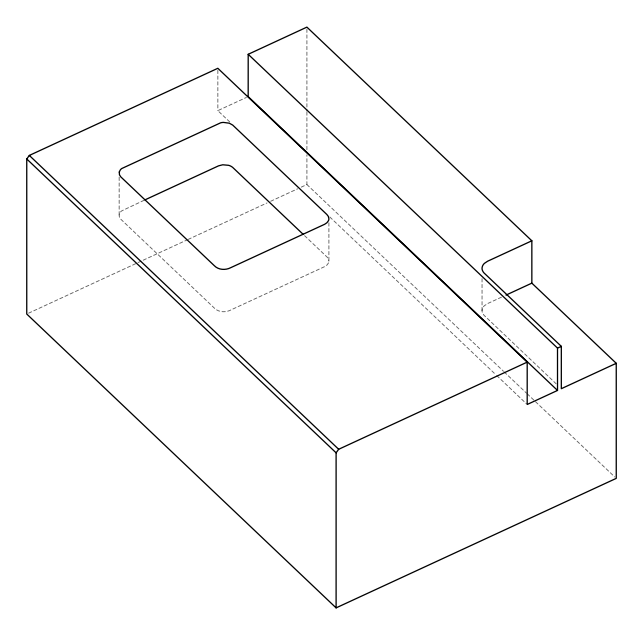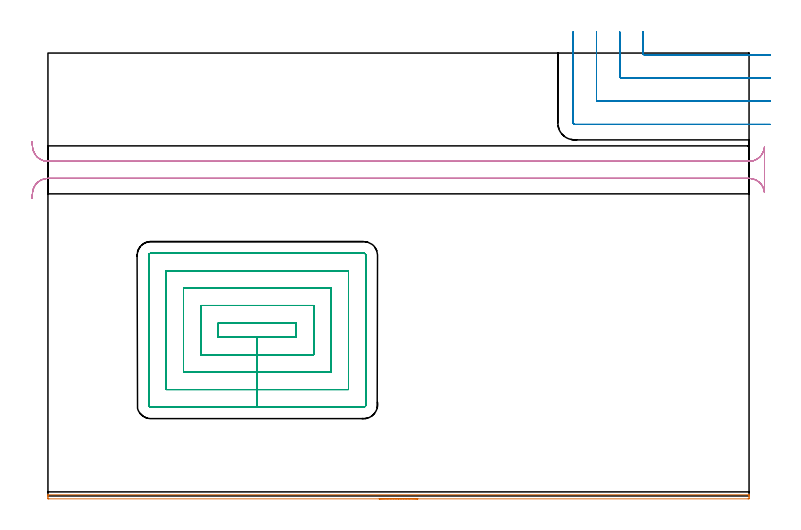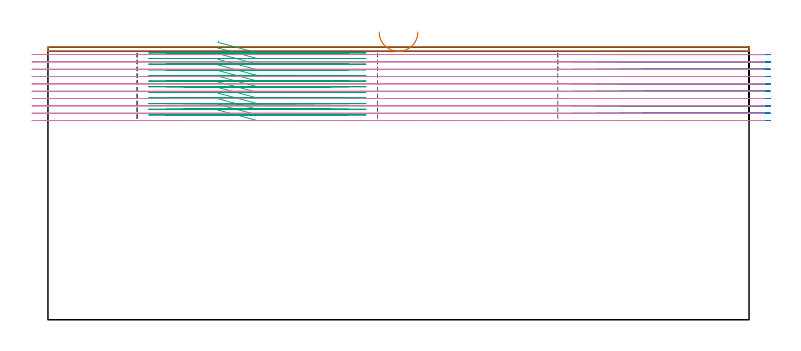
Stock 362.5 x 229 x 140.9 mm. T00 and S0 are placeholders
(PLAN: 4 operations, 3 tool changes, 62.7 min)
(1 AREA_MILL | FG_CHAMFER_SURFACE | UGT0205_001 | 3.05 min | 799 mm3)
(2 MILL_CORNER_NOTCH_RECTANGULAR | CORNER_NOTCH_RECTANGULAR | NXT0201_012 | Follow Part, ap 4, ae 75% | 10.16 min | 167685 mm3)
(3 MILL_RECTANGULAR_POCKET | POCKET_RECTANGULAR_STRAIGHT | NXT0201_011 | Follow Part, ap 3, ae 75% | 33.31 min | 429488 mm3)
(4 MILL_RECTANGULAR_SLOT | SLOT_RECTANGULAR | NXT0201_012 | Follow Part, ap 4, ae 75% | 16.19 min | 340727 mm3)
(TOOL UGT0205_001 | Chamfer Mill 20 x 3 x 45 deg. | D20 FL50 Z2)
(TOOL NXT0201_012 | ENDMILL 16mm [2P460-1600-NA 1630] | D16 FL38 Z6)
(TOOL NXT0201_011 | ENDMILL 12mm [2P460-1200-NA 1630] | D12 FL38 Z6)
(OP 1 AREA_MILL)
G17 G21 G94 G90
T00 M6
G54
G17 G0 G90 X191.25 Y-1.5 S1061 M3
G43 Z150.9 H0
Z148.8
G94 G1 X191.212 Z147.928 F250.
X191.098 Z147.063
X190.909 Z146.212
X190.647 Z145.38
X190.313 Z144.574
X189.91 Z143.8
X189.441 Z143.064
X188.91 Z142.372
X188.321 Z141.729
X187.678 Z141.14
X186.986 Z140.608
X186.25 Z140.14
X185.476 Z139.737
X184.67 Z139.403
X183.838 Z139.141
X182.986 Z138.952
X182.122 Z138.838
X181.25 Z138.8
X0.484 Y-1.499 Z138.801
X0.182 Y-1.496 Z138.804
X0.002 Y-1.491 Z138.805
X0. Y-1.26 Z139.037
Y-0.896 Z139.399
Y-0.169 Z140.131
Y0.108 Z140.408
X0.007 Y0.538 Z140.83
X0.01 Y0.597 Z140.888
X0.182 Y0.6 Z140.9
X362.318
X362.49 Y0.597 Z140.888
X362.493 Y0.538 Z140.83
X362.5 Y0.107 Z140.407
Y-0.168 Z140.131
Y-0.896 Z139.399
Y-1.26 Z139.037
X362.498 Y-1.491 Z138.805
X362.318 Y-1.496 Z138.804
X362.015 Y-1.5 Z138.8
X181.25
X180.378 Z138.838
X179.513 Z138.952
X178.662 Z139.141
X177.83 Z139.403
X177.024 Z139.737
X176.25 Z140.14
X175.514 Z140.608
X174.822 Z141.14
X174.179 Z141.729
X173.59 Z142.372
X173.058 Z143.064
X172.59 Z143.8
X172.187 Z144.574
X171.853 Z145.38
X171.591 Z146.212
X171.402 Z147.063
X171.288 Z147.928
X171.25 Z148.8
G0 Z150.9
M5
M2
(OP 2 MILL_CORNER_NOTCH_RECTANGULAR)
G17 G21 G94 G90
T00 M6
G54
G17 G0 G90 X307.6 Y240. S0 M3
G43 Z150.9 H1
Z137.11
G94 G1 Y237. F250.
Y228.895 F500.
G3 X308.395 Y228.1 R0.8
G1 X370.5
X373.5 F250.
G0 Z150.9
X295.6 Y240.
Z137.11
G1 Y237.
Y216.896 F500.
G3 X296.396 Y216.1 R0.8
G1 X370.5
X373.5 F250.
G0 Z150.9
X283.6 Y240.
Z137.11
G1 Y237.
Y204.896 F500.
G3 X284.396 Y204.1 R0.8
G1 X370.5
X373.5 F250.
G0 Z150.9
X271.6 Y240.
Z137.11
G1 Y237.
Y192.896 F500.
G3 X272.396 Y192.1 R0.8
G1 X370.5
X373.5 F250.
G0 Z150.9
X307.6 Y240.
Z133.32
G1 Y237.
Y228.895 F500.
G3 X308.395 Y228.1 R0.8
G1 X370.5
X373.5 F250.
G0 Z150.9
X295.6 Y240.
Z133.32
G1 Y237.
Y216.896 F500.
G3 X296.396 Y216.1 R0.8
G1 X370.5
X373.5 F250.
G0 Z150.9
X283.6 Y240.
Z133.32
G1 Y237.
Y204.896 F500.
G3 X284.396 Y204.1 R0.8
G1 X370.5
X373.5 F250.
G0 Z150.9
X271.6 Y240.
Z133.32
G1 Y237.
Y192.896 F500.
G3 X272.396 Y192.1 R0.8
G1 X370.5
X373.5 F250.
G0 Z150.9
X307.6 Y240.
Z129.53
G1 Y237.
Y228.895 F500.
G3 X308.395 Y228.1 R0.8
G1 X370.5
X373.5 F250.
G0 Z150.9
X295.6 Y240.
Z129.53
G1 Y237.
Y216.896 F500.
G3 X296.396 Y216.1 R0.8
G1 X370.5
X373.5 F250.
G0 Z150.9
X283.6 Y240.
Z129.53
G1 Y237.
Y204.896 F500.
G3 X284.396 Y204.1 R0.8
G1 X370.5
X373.5 F250.
G0 Z150.9
X271.6 Y240.
Z129.53
G1 Y237.
Y192.896 F500.
G3 X272.396 Y192.1 R0.8
G1 X370.5
X373.5 F250.
G0 Z150.9
X307.6 Y240.
Z125.74
G1 Y237.
Y228.895 F500.
G3 X308.395 Y228.1 R0.8
G1 X370.5
X373.5 F250.
G0 Z150.9
X295.6 Y240.
Z125.74
G1 Y237.
Y216.896 F500.
G3 X296.396 Y216.1 R0.8
G1 X370.5
X373.5 F250.
G0 Z150.9
X283.6 Y240.
Z125.74
G1 Y237.
Y204.896 F500.
G3 X284.396 Y204.1 R0.8
G1 X370.5
X373.5 F250.
G0 Z150.9
X271.6 Y240.
Z125.74
G1 Y237.
Y192.896 F500.
G3 X272.396 Y192.1 R0.8
G1 X370.5
X373.5 F250.
G0 Z150.9
X307.6 Y240.
Z121.95
G1 Y237.
Y228.895 F500.
G3 X308.395 Y228.1 R0.8
G1 X370.5
X373.5 F250.
G0 Z150.9
X295.6 Y240.
Z121.95
G1 Y237.
Y216.896 F500.
G3 X296.396 Y216.1 R0.8
G1 X370.5
X373.5 F250.
G0 Z150.9
X283.6 Y240.
Z121.95
G1 Y237.
Y204.896 F500.
G3 X284.396 Y204.1 R0.8
G1 X370.5
X373.5 F250.
G0 Z150.9
X271.6 Y240.
Z121.95
G1 Y237.
Y192.896 F500.
G3 X272.396 Y192.1 R0.8
G1 X370.5
X373.5 F250.
G0 Z150.9
X307.6 Y240.
Z118.16
G1 Y237.
Y228.895 F500.
G3 X308.395 Y228.1 R0.8
G1 X370.5
X373.5 F250.
G0 Z150.9
X295.6 Y240.
Z118.16
G1 Y237.
Y216.896 F500.
G3 X296.396 Y216.1 R0.8
G1 X370.5
X373.5 F250.
G0 Z150.9
X283.6 Y240.
Z118.16
G1 Y237.
Y204.896 F500.
G3 X284.396 Y204.1 R0.8
G1 X370.5
X373.5 F250.
G0 Z150.9
X271.6 Y240.
Z118.16
G1 Y237.
Y192.896 F500.
G3 X272.396 Y192.1 R0.8
G1 X370.5
X373.5 F250.
G0 Z150.9
X307.6 Y240.
Z114.37
G1 Y237.
Y228.895 F500.
G3 X308.395 Y228.1 R0.8
G1 X370.5
X373.5 F250.
G0 Z150.9
X295.6 Y240.
Z114.37
G1 Y237.
Y216.896 F500.
G3 X296.396 Y216.1 R0.8
G1 X370.5
X373.5 F250.
G0 Z150.9
X283.6 Y240.
Z114.37
G1 Y237.
Y204.896 F500.
G3 X284.396 Y204.1 R0.8
G1 X370.5
X373.5 F250.
G0 Z150.9
X271.6 Y240.
Z114.37
G1 Y237.
Y192.896 F500.
G3 X272.396 Y192.1 R0.8
G1 X370.5
X373.5 F250.
G0 Z150.9
X307.6 Y240.
Z110.58
G1 Y237.
Y228.895 F500.
G3 X308.395 Y228.1 R0.8
G1 X370.5
X373.5 F250.
G0 Z150.9
X295.6 Y240.
Z110.58
G1 Y237.
Y216.896 F500.
G3 X296.396 Y216.1 R0.8
G1 X370.5
X373.5 F250.
G0 Z150.9
X283.6 Y240.
Z110.58
G1 Y237.
Y204.896 F500.
G3 X284.396 Y204.1 R0.8
G1 X370.5
X373.5 F250.
G0 Z150.9
X271.6 Y240.
Z110.58
G1 Y237.
Y192.896 F500.
G3 X272.396 Y192.1 R0.8
G1 X370.5
X373.5 F250.
G0 Z150.9
X307.6 Y240.
Z106.79
G1 Y237.
Y228.895 F500.
G3 X308.395 Y228.1 R0.8
G1 X370.5
X373.5 F250.
G0 Z150.9
X295.6 Y240.
Z106.79
G1 Y237.
Y216.896 F500.
G3 X296.396 Y216.1 R0.8
G1 X370.5
X373.5 F250.
G0 Z150.9
X283.6 Y240.
Z106.79
G1 Y237.
Y204.896 F500.
G3 X284.396 Y204.1 R0.8
G1 X370.5
X373.5 F250.
G0 Z150.9
X271.6 Y240.
Z106.79
G1 Y237.
Y192.896 F500.
G3 X272.396 Y192.1 R0.8
G1 X370.5
X373.5 F250.
G0 Z150.9
X307.6 Y240.
Z103.
G1 Y237.
Y228.895 F500.
G3 X308.395 Y228.1 R0.8
G1 X370.5
X373.5 F250.
G0 Z150.9
X295.6 Y240.
Z103.
G1 Y237.
Y216.896 F500.
G3 X296.396 Y216.1 R0.8
G1 X370.5
X373.5 F250.
G0 Z150.9
X283.6 Y240.
Z103.
G1 Y237.
Y204.896 F500.
G3 X284.396 Y204.1 R0.8
G1 X370.5
X373.5 F250.
G0 Z150.9
X271.6 Y240.
Z103.
G1 Y237.
Y192.896 F500.
G3 X272.396 Y192.1 R0.8
G1 X370.5
X373.5 F250.
G0 Z150.9
M5
M2
(OP 3 MILL_RECTANGULAR_POCKET)
G17 G21 G94 G90
T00 M6
G54
G17 G0 G90 X88.1 Y83.926 S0 M3
G43 Z150.9 H1
Z143.9
G94 G1 Y82. Z143.384 F250.
X108.25 Z137.985
X128.4 F500.
Y89.5
X88.1
Y82.
X108.25
Y73.
X137.4
Y98.5
X79.1
Y73.
X108.25
Y64.
X146.4
Y107.5
X70.1
Y64.
X108.25
Y55.
X155.4
Y116.5
X61.1
Y55.
X108.25
Y46.
X163.3
G3 X164.4 Y47.1 R1.1
G1 Y124.4
G3 X163.3 Y125.5 R1.1
G1 X53.2
G3 X52.1 Y124.4 R1.1
G1 Y47.1
G3 X53.2 Y46. R1.1
G1 X108.25
X109.25
G0 X88.1 Y83.926 Z140.985
G1 Y82. Z140.468 F250.
X108.25 Z135.069
X128.4 F500.
Y89.5
X88.1
Y82.
X108.25
Y73.
X137.4
Y98.5
X79.1
Y73.
X108.25
Y64.
X146.4
Y107.5
X70.1
Y64.
X108.25
Y55.
X155.4
Y116.5
X61.1
Y55.
X108.25
Y46.
X163.3
G3 X164.4 Y47.1 R1.1
G1 Y124.4
G3 X163.3 Y125.5 R1.1
G1 X53.2
G3 X52.1 Y124.4 R1.1
G1 Y47.1
G3 X53.2 Y46. R1.1
G1 X108.25
X109.25
G0 X88.1 Y83.926 Z138.069
G1 Y82. Z137.553 F250.
X108.25 Z132.154
X128.4 F500.
Y89.5
X88.1
Y82.
X108.25
Y73.
X137.4
Y98.5
X79.1
Y73.
X108.25
Y64.
X146.4
Y107.5
X70.1
Y64.
X108.25
Y55.
X155.4
Y116.5
X61.1
Y55.
X108.25
Y46.
X163.3
G3 X164.4 Y47.1 R1.1
G1 Y124.4
G3 X163.3 Y125.5 R1.1
G1 X53.2
G3 X52.1 Y124.4 R1.1
G1 Y47.1
G3 X53.2 Y46. R1.1
G1 X108.25
X109.25
G0 X88.1 Y83.926 Z135.154
G1 Y82. Z134.638 F250.
X108.25 Z129.238
X128.4 F500.
Y89.5
X88.1
Y82.
X108.25
Y73.
X137.4
Y98.5
X79.1
Y73.
X108.25
Y64.
X146.4
Y107.5
X70.1
Y64.
X108.25
Y55.
X155.4
Y116.5
X61.1
Y55.
X108.25
Y46.
X163.3
G3 X164.4 Y47.1 R1.1
G1 Y124.4
G3 X163.3 Y125.5 R1.1
G1 X53.2
G3 X52.1 Y124.4 R1.1
G1 Y47.1
G3 X53.2 Y46. R1.1
G1 X108.25
X109.25
G0 X88.1 Y83.926 Z132.238
G1 Y82. Z131.722 F250.
X108.25 Z126.323
X128.4 F500.
Y89.5
X88.1
Y82.
X108.25
Y73.
X137.4
Y98.5
X79.1
Y73.
X108.25
Y64.
X146.4
Y107.5
X70.1
Y64.
X108.25
Y55.
X155.4
Y116.5
X61.1
Y55.
X108.25
Y46.
X163.3
G3 X164.4 Y47.1 R1.1
G1 Y124.4
G3 X163.3 Y125.5 R1.1
G1 X53.2
G3 X52.1 Y124.4 R1.1
G1 Y47.1
G3 X53.2 Y46. R1.1
G1 X108.25
X109.25
G0 X88.1 Y83.926 Z129.323
G1 Y82. Z128.807 F250.
X108.25 Z123.408
X128.4 F500.
Y89.5
X88.1
Y82.
X108.25
Y73.
X137.4
Y98.5
X79.1
Y73.
X108.25
Y64.
X146.4
Y107.5
X70.1
Y64.
X108.25
Y55.
X155.4
Y116.5
X61.1
Y55.
X108.25
Y46.
X163.3
G3 X164.4 Y47.1 R1.1
G1 Y124.4
G3 X163.3 Y125.5 R1.1
G1 X53.2
G3 X52.1 Y124.4 R1.1
G1 Y47.1
G3 X53.2 Y46. R1.1
G1 X108.25
X109.25
G0 X88.1 Y83.926 Z126.408
G1 Y82. Z125.891 F250.
X108.25 Z120.492
X128.4 F500.
Y89.5
X88.1
Y82.
X108.25
Y73.
X137.4
Y98.5
X79.1
Y73.
X108.25
Y64.
X146.4
Y107.5
X70.1
Y64.
X108.25
Y55.
X155.4
Y116.5
X61.1
Y55.
X108.25
Y46.
X163.3
G3 X164.4 Y47.1 R1.1
G1 Y124.4
G3 X163.3 Y125.5 R1.1
G1 X53.2
G3 X52.1 Y124.4 R1.1
G1 Y47.1
G3 X53.2 Y46. R1.1
G1 X108.25
X109.25
G0 X88.1 Y83.926 Z123.492
G1 Y82. Z122.976 F250.
X108.25 Z117.577
X128.4 F500.
Y89.5
X88.1
Y82.
X108.25
Y73.
X137.4
Y98.5
X79.1
Y73.
X108.25
Y64.
X146.4
Y107.5
X70.1
Y64.
X108.25
Y55.
X155.4
Y116.5
X61.1
Y55.
X108.25
Y46.
X163.3
G3 X164.4 Y47.1 R1.1
G1 Y124.4
G3 X163.3 Y125.5 R1.1
G1 X53.2
G3 X52.1 Y124.4 R1.1
G1 Y47.1
G3 X53.2 Y46. R1.1
G1 X108.25
X109.25
G0 X88.1 Y83.926 Z120.577
G1 Y82. Z120.061 F250.
X108.25 Z114.662
X128.4 F500.
Y89.5
X88.1
Y82.
X108.25
Y73.
X137.4
Y98.5
X79.1
Y73.
X108.25
Y64.
X146.4
Y107.5
X70.1
Y64.
X108.25
Y55.
X155.4
Y116.5
X61.1
Y55.
X108.25
Y46.
X163.3
G3 X164.4 Y47.1 R1.1
G1 Y124.4
G3 X163.3 Y125.5 R1.1
G1 X53.2
G3 X52.1 Y124.4 R1.1
G1 Y47.1
G3 X53.2 Y46. R1.1
G1 X108.25
X109.25
G0 X88.1 Y83.926 Z117.662
G1 Y82. Z117.145 F250.
X108.25 Z111.746
X128.4 F500.
Y89.5
X88.1
Y82.
X108.25
Y73.
X137.4
Y98.5
X79.1
Y73.
X108.25
Y64.
X146.4
Y107.5
X70.1
Y64.
X108.25
Y55.
X155.4
Y116.5
X61.1
Y55.
X108.25
Y46.
X163.3
G3 X164.4 Y47.1 R1.1
G1 Y124.4
G3 X163.3 Y125.5 R1.1
G1 X53.2
G3 X52.1 Y124.4 R1.1
G1 Y47.1
G3 X53.2 Y46. R1.1
G1 X108.25
X109.25
G0 X88.1 Y83.926 Z114.746
G1 Y82. Z114.23 F250.
X108.25 Z108.831
X128.4 F500.
Y89.5
X88.1
Y82.
X108.25
Y73.
X137.4
Y98.5
X79.1
Y73.
X108.25
Y64.
X146.4
Y107.5
X70.1
Y64.
X108.25
Y55.
X155.4
Y116.5
X61.1
Y55.
X108.25
Y46.
X163.3
G3 X164.4 Y47.1 R1.1
G1 Y124.4
G3 X163.3 Y125.5 R1.1
G1 X53.2
G3 X52.1 Y124.4 R1.1
G1 Y47.1
G3 X53.2 Y46. R1.1
G1 X108.25
X109.25
G0 X88.1 Y83.926 Z111.831
G1 Y82. Z111.315 F250.
X108.25 Z105.915
X128.4 F500.
Y89.5
X88.1
Y82.
X108.25
Y73.
X137.4
Y98.5
X79.1
Y73.
X108.25
Y64.
X146.4
Y107.5
X70.1
Y64.
X108.25
Y55.
X155.4
Y116.5
X61.1
Y55.
X108.25
Y46.
X163.3
G3 X164.4 Y47.1 R1.1
G1 Y124.4
G3 X163.3 Y125.5 R1.1
G1 X53.2
G3 X52.1 Y124.4 R1.1
G1 Y47.1
G3 X53.2 Y46. R1.1
G1 X108.25
X109.25
G0 X88.1 Y83.926 Z108.915
G1 Y82. Z108.399 F250.
X108.25 Z103.
X128.4 F500.
Y89.5
X88.1
Y82.
X108.25
Y73.
X137.4
Y98.5
X79.1
Y73.
X108.25
Y64.
X146.4
Y107.5
X70.1
Y64.
X108.25
Y55.
X155.4
Y116.5
X61.1
Y55.
X108.25
Y46.
X163.3
G3 X164.4 Y47.1 R1.1
G1 Y124.4
G3 X163.3 Y125.5 R1.1
G1 X53.2
G3 X52.1 Y124.4 R1.1
G1 Y47.1
G3 X53.2 Y46. R1.1
G1 X108.25
X109.25
G0 Z150.9
M5
M2
(OP 4 MILL_RECTANGULAR_SLOT)
G17 G21 G94 G90
T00 M6
G54
G17 G0 G90 X-8.23 Y153.903 S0 M3
G43 Z150.9 H1
Z137.11
G94 G1 X-7.97 Y156.892 F250.
G2 X0. Y164.2 R8. F500.
G1 X362.5
G2 X370.47 Y156.892 R8.
G1 X370.5
Y180.308
X370.47
G2 X362.5 Y173. R8.
G1 X0.
G2 X-7.97 Y180.308 R8.
G1 X-8.23 Y183.297 F250.
G0 Y153.903 Z133.32
G1 X-7.97 Y156.892
G2 X0. Y164.2 R8. F500.
G1 X362.5
G2 X370.47 Y156.892 R8.
G1 X370.5
Y180.308
X370.47
G2 X362.5 Y173. R8.
G1 X0.
G2 X-7.97 Y180.308 R8.
G1 X-8.23 Y183.297 F250.
G0 Y153.903 Z129.53
G1 X-7.97 Y156.892
G2 X0. Y164.2 R8. F500.
G1 X362.5
G2 X370.47 Y156.892 R8.
G1 X370.5
Y180.308
X370.47
G2 X362.5 Y173. R8.
G1 X0.
G2 X-7.97 Y180.308 R8.
G1 X-8.23 Y183.297 F250.
G0 Y153.903 Z125.74
G1 X-7.97 Y156.892
G2 X0. Y164.2 R8. F500.
G1 X362.5
G2 X370.47 Y156.892 R8.
G1 X370.5
Y180.308
X370.47
G2 X362.5 Y173. R8.
G1 X0.
G2 X-7.97 Y180.308 R8.
G1 X-8.23 Y183.297 F250.
G0 Y153.903 Z121.95
G1 X-7.97 Y156.892
G2 X0. Y164.2 R8. F500.
G1 X362.5
G2 X370.47 Y156.892 R8.
G1 X370.5
Y180.308
X370.47
G2 X362.5 Y173. R8.
G1 X0.
G2 X-7.97 Y180.308 R8.
G1 X-8.23 Y183.297 F250.
G0 Y153.903 Z118.16
G1 X-7.97 Y156.892
G2 X0. Y164.2 R8. F500.
G1 X362.5
G2 X370.47 Y156.892 R8.
G1 X370.5
Y180.308
X370.47
G2 X362.5 Y173. R8.
G1 X0.
G2 X-7.97 Y180.308 R8.
G1 X-8.23 Y183.297 F250.
G0 Y153.903 Z114.37
G1 X-7.97 Y156.892
G2 X0. Y164.2 R8. F500.
G1 X362.5
G2 X370.47 Y156.892 R8.
G1 X370.5
Y180.308
X370.47
G2 X362.5 Y173. R8.
G1 X0.
G2 X-7.97 Y180.308 R8.
G1 X-8.23 Y183.297 F250.
G0 Y153.903 Z110.58
G1 X-7.97 Y156.892
G2 X0. Y164.2 R8. F500.
G1 X362.5
G2 X370.47 Y156.892 R8.
G1 X370.5
Y180.308
X370.47
G2 X362.5 Y173. R8.
G1 X0.
G2 X-7.97 Y180.308 R8.
G1 X-8.23 Y183.297 F250.
G0 Y153.903 Z106.79
G1 X-7.97 Y156.892
G2 X0. Y164.2 R8. F500.
G1 X362.5
G2 X370.47 Y156.892 R8.
G1 X370.5
Y180.308
X370.47
G2 X362.5 Y173. R8.
G1 X0.
G2 X-7.97 Y180.308 R8.
G1 X-8.23 Y183.297 F250.
G0 Y153.903 Z103.
G1 X-7.97 Y156.892
G2 X0. Y164.2 R8. F500.
G1 X362.5
G2 X370.47 Y156.892 R8.
G1 X370.5
Y180.308
X370.47
G2 X362.5 Y173. R8.
G1 X0.
G2 X-7.97 Y180.308 R8.
G1 X-8.23 Y183.297 F250.
G0 Z150.9
M5
M2
